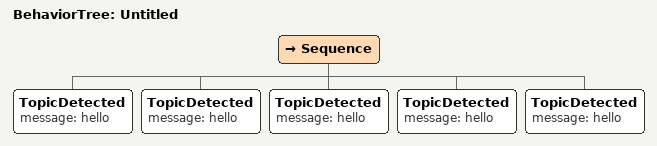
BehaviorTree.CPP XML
<?xml version="1.0" encoding="UTF-8"?>
<root BTCPP_format="4">
  <BehaviorTree ID="Untitled">
    <Sequence>
      <TopicDetected message="hello"/>
      <TopicDetected message="hello"/>
      <TopicDetected message="hello"/>
      <TopicDetected message="hello"/>
      <TopicDetected message="hello"/>
    </Sequence>
  </BehaviorTree>

</root>
